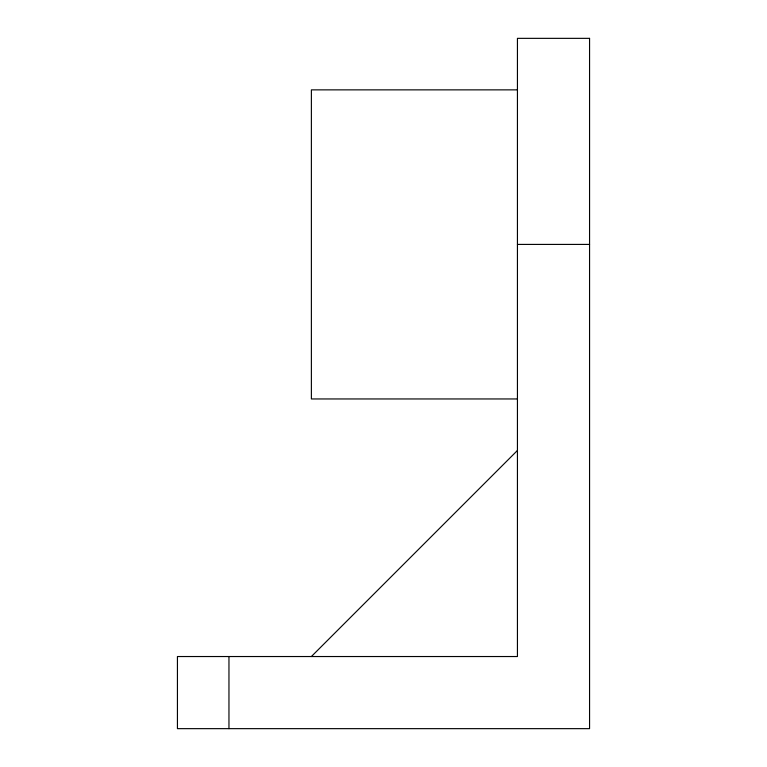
<?xml version="1.0" encoding="UTF-8"?>
<svg xmlns="http://www.w3.org/2000/svg" width="767" height="767" viewBox="0 0 767 767"><rect width="100%" height="100%" fill="white"/><g stroke="black" fill="none" stroke-linecap="round" stroke-linejoin="round"><path stroke-width="1.15" d="M311.383 656.533L517.437 450.469M517.437 89.864L311.383 89.864L311.383 398.955L517.437 398.955M517.437 244.414L589.564 244.414M228.959 656.533L228.959 728.65M589.564 38.35L517.437 38.35L517.437 656.533L177.436 656.533L177.436 728.65L589.564 728.65L589.564 38.35"/></g></svg>
